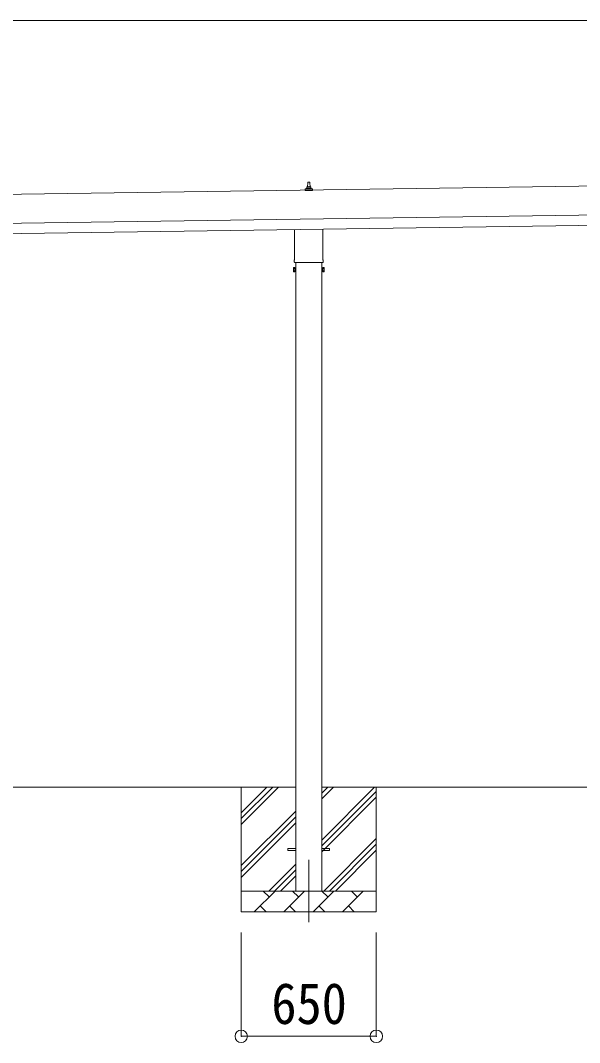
# Model space of a CAD drawing. Units: millimetres at full size, sheet at 1:60; details may follow other scales. Extents: x -16864 to 16864, y -11640 to 11640.
# Drawn here: x 2600 to 5292, y -8356 to -3440 of the extents above; entities that cross this region are included whole.
import ezdxf
from ezdxf.enums import TextEntityAlignment as Align

# ---------------------------------------------------------------- set-up
doc = ezdxf.new("R2010")
doc.units = ezdxf.units.MM
doc.header["$LTSCALE"] = 60
doc.header["$PDMODE"] = 32
doc.header["$PDSIZE"] = 60
doc.linetypes.add('CHAIN1', pattern=[8, 5, -1, 1, -1])
for name, color, linetype, lineweight in [('0-1_Defpoints', 7, 'CHAIN1', 9), ('0-2_TEXT1', 4, 'Continuous', 9), ('0-3_SHAPE', 7, 'Continuous', 9), ('0-8_TABLE1', 6, 'Continuous', 9)]:
    doc.layers.add(name, color=color, linetype=linetype, lineweight=lineweight)
doc.styles.add('ＭＳ ゴシック', font='')
doc.styles.get('ＭＳ ゴシック').set_extended_font_data('MS Gothic')

msp = doc.modelspace()

# ---------------------------------------------------------------- linework, layer by layer
at = {"layer": '0-1_Defpoints'}
msp.add_line((3988, -7477.47), (3988, -7826.47), dxfattribs=at)
at = {"layer": '0-2_TEXT1'}
for p, q in [((6665.75, -4217.1), (1300.8, -4293.74)), ((3982.31, -4242.5), (3983.04, -4218.97)), ((3984.04, -4218), (3992.58, -4218)), ((3993.58, -4218.97), (3994.31, -4242.5)), ((3970.06, -4258), (3970.06, -4250.28)), ((4006.56, -4258), (3970.06, -4258)), ((3970.44, -4249.5), (4006.18, -4249.5)), ((3970.82, -4249.31), (3977.55, -4247.68)), ((3977.93, -4247.5), (3998.69, -4247.5)), ((3978.31, -4246.71), (3978.31, -4242.5)), ((3979.31, -4242.5), (3997.31, -4242.5)), ((3998.31, -4246.71), (3998.31, -4242.5)), ((4005.8, -4249.31), (3999.07, -4247.68)), ((4006.56, -4258), (4006.56, -4250.28)), ((1302.8, -4433.72), (6667.75, -4357.08)), ((1303.51, -4483.72), (6668.47, -4407.08)), ((3919.7, -4591.98), (3919.7, -4446.34)), ((4056.3, -4444.39), (4056.3, -4591.98)), ((3918, -4600.76), (3918, -4595.26)), ((4055.94, -4604.26), (3920.07, -4604.26)), ((3925.5, -4604.26), (3925.5, -7627.47)), ((4050.5, -7627.47), (4050.5, -4604.26)), ((4058, -4595.26), (4058, -4600.76)), ((3914, -4630.26), (3914.76, -4628.94)), ((3914, -4630.26), (3914, -4647.26)), ((3914, -4647.26), (3914.76, -4648.57)), ((3921, -4633.85), (3914.76, -4633.85)), ((3921, -4643.66), (3914.76, -4643.66)), ((3921, -4648.57), (3914.76, -4648.57)), ((3923.5, -4647.96), (3921, -4647.96)), ((4052.5, -4647.96), (4055, -4647.96)), ((4055, -4633.85), (4061.24, -4633.85)), ((4055, -4643.66), (4061.24, -4643.66)), ((4055, -4648.57), (4061.24, -4648.57)), ((4062, -4630.26), (4061.24, -4628.94)), ((4062, -4647.26), (4061.24, -4648.57)), ((4062, -4630.26), (4062, -4647.26)), ((3888, -7422.97), (3925.5, -7422.97)), ((3888, -7431.97), (3888, -7422.97)), ((3888, -7422.97), (3925.5, -7422.97)), ((3888, -7431.97), (3888, -7422.97)), ((4050.5, -7422.97), (4088, -7422.97)), ((4050.5, -7422.97), (4088, -7422.97)), ((4088, -7431.97), (4088, -7422.97)), ((4088, -7431.97), (4088, -7422.97)), ((3888, -7431.97), (3925.5, -7431.97)), ((3888, -7431.97), (3925.5, -7431.97)), ((4050.5, -7431.97), (4088, -7431.97)), ((4050.5, -7431.97), (4088, -7431.97))]:
    msp.add_line(p, q, dxfattribs=at)
for points in [[(3921, -4648.57), (3921, -4628.94), (3914.76, -4628.94)], [(3921, -4647.96), (3921, -4629.56), (3923.5, -4629.56)], [(4055, -4647.96), (4055, -4629.56), (4052.5, -4629.56)], [(4055, -4648.57), (4055, -4628.94), (4061.24, -4628.94)]]:
    msp.add_lwpolyline(points, dxfattribs=at)
for points in [[(3923.5, -4649.26), (3923.5, -4628.26), (3925.5, -4628.26), (3925.5, -4649.26)], [(4052.5, -4649.26), (4052.5, -4628.26), (4050.5, -4628.26), (4050.5, -4649.26)]]:
    msp.add_lwpolyline(points, close=True, dxfattribs=at)
for centre, radius, start, end in [((3984.04, -4219), 1, 90, 178.60509), ((3992.58, -4219), 1, 1.39491, 90), ((3971.06, -4250.28), 1, 103.62699, 180), ((3977.31, -4246.71), 1, 283.62699, 0), ((3982.4, -4243.13), 4.13, 90, 171.17633), ((3979.31, -4243.5), 1, 90, 180), ((3991.64, -4242.5), 4.83, 133.60282, 180), ((3984.98, -4242.5), 4.83, 0, 46.39718), ((3994.22, -4243.13), 4.13, 8.82367, 90), ((3997.31, -4243.5), 1, 0, 90), ((3999.31, -4246.71), 1, 180, 256.37301), ((4005.56, -4250.28), 1, 0, 76.37301), ((3922, -4595.26), 4, 125.09963, 180), ((3922, -4600.76), 4, 180, 194.47751), ((3922, -4600.76), 4, 194.47751, 241.04498), ((4054, -4600.76), 4, 298.95502, 345.52249), ((4054, -4595.26), 4, 0, 54.90037), ((4054, -4600.76), 4, 345.52249, 0), ((3930.24, -4638.76), 16.24, 162.41205, 197.58795), ((3918.35, -4631.4), 4.34, 145.61575, 214.38425), ((3918.35, -4646.12), 4.34, 145.61575, 214.38425), ((4045.76, -4638.76), 16.24, 342.41205, 17.58795), ((4057.66, -4631.4), 4.34, 325.61575, 34.38425), ((4057.66, -4646.12), 4.34, 325.61575, 34.38425)]:
    msp.add_arc(centre, radius, start, end, dxfattribs=at)
at = {"layer": '0-3_SHAPE'}
for p, q in [((3925.5, -7127.47), (2250.5, -7127.47)), ((3663, -7127.47), (3663, -7727.47)), ((3663, -7250.95), (3786.49, -7127.47)), ((3663, -7279.24), (3814.77, -7127.47)), ((3663, -7307.52), (3843.05, -7127.47)), ((5725.5, -7127.47), (4050.5, -7127.47)), ((4050.5, -7156.3), (4079.33, -7127.47)), ((4050.5, -7184.58), (4107.61, -7127.47)), ((4313, -7127.47), (4313, -7727.47)), ((4050.5, -7382.57), (4303, -7130.07)), ((4050.5, -7410.85), (4313, -7148.35)), ((4050.5, -7439.14), (4313, -7176.64)), ((3663, -7505.51), (3925.5, -7243.01)), ((3663, -7533.8), (3925.5, -7271.3)), ((3663, -7562.08), (3925.5, -7299.58)), ((4060.16, -7627.47), (4313, -7374.63)), ((4088.44, -7627.47), (4313, -7402.91)), ((4116.73, -7627.47), (4313, -7431.2)), ((3795.6, -7627.47), (3925.5, -7497.57)), ((3823.89, -7627.47), (3925.5, -7525.85)), ((3852.17, -7627.47), (3925.5, -7554.14)), ((3663, -7627.47), (4313, -7627.47)), ((3725.87, -7727.47), (3825.87, -7627.47)), ((3797.32, -7656.02), (3768.76, -7627.47)), ((3867.29, -7727.47), (3967.29, -7627.47)), ((3938.74, -7656.02), (3910.19, -7627.47)), ((4008.71, -7727.47), (4108.71, -7627.47)), ((4080.16, -7656.02), (4051.61, -7627.47)), ((4150.14, -7727.47), (4250.14, -7627.47)), ((4221.58, -7656.02), (4193.03, -7627.47)), ((3754.42, -7698.92), (3782.98, -7727.47)), ((3895.85, -7698.92), (3924.4, -7727.47)), ((4037.27, -7698.92), (4065.82, -7727.47)), ((4178.69, -7698.92), (4207.24, -7727.47)), ((4313, -7727.47), (3663, -7727.47))]:
    msp.add_line(p, q, dxfattribs=at)
at = {"layer": '0-8_TABLE1'}
for p, q in [((12108.71, -3439.83), (1269.79, -3439.83)), ((3663, -8326.47), (3663, -7826.47)), ((4313, -8326.47), (4313, -7826.47)), ((3663, -8326.47), (4313, -8326.47))]:
    msp.add_line(p, q, dxfattribs=at)
for p in [(3663, -8326.47), (4313, -8326.47)]:
    msp.add_point(p, dxfattribs=at)

# ---------------------------------------------------------------- texts
at = {"layer": '0-8_TABLE1', "color": 7, "style": 'ＭＳ ゴシック', "width": 0.9}
msp.add_text('650', height=197.9, dxfattribs=at).set_placement((3808, -8326.47), align=Align.BOTTOM_LEFT)

doc.saveas('drawing.dxf')
